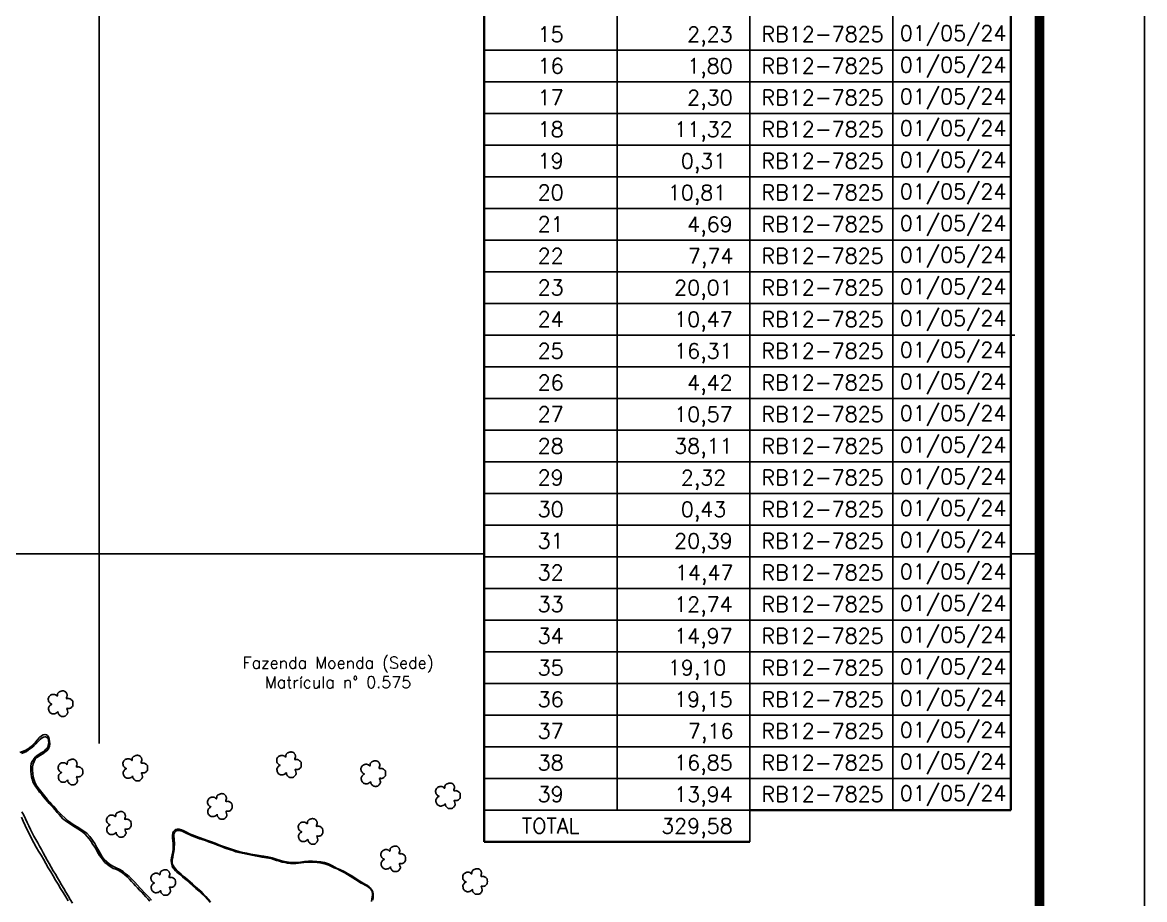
# Model space of a CAD drawing. Header units: metres. Extents: x 731436 to 734980, y 7842414 to 7847426.
# Drawn here: x 733177 to 734980, y 7843744 to 7845154 of the extents above; entities that cross this region are included whole.
import ezdxf
from ezdxf.enums import TextEntityAlignment as Align

# ---------------------------------------------------------------- set-up
doc = ezdxf.new("R2010")
doc.units = ezdxf.units.M
doc.header["$LTSCALE"] = 0.6
doc.linetypes.add('CONTINUO', pattern=[0])
doc.linetypes.add('LIN0', pattern=[0])
for name, color, linetype in [('0114001293', 1, 'Continuous'), ('0114001293020', 5, 'Continuous'), ('0114001293021', 5, 'Continuous'), ('0114001293022', 5, 'Continuous'), ('MALHA', 8, 'Continuous'), ('MARGEM', 5, 'Continuous'), ('MATO', 94, 'LIN0'), ('QUADRO_DE_AREAS_CANA_2024', 7, 'Continuous'), ('RESERVA', 3, 'Continuous'), ('TEXTO', 7, 'Continuous')]:
    doc.layers.add(name, color=color, linetype=linetype)
doc.styles.add('Simplex', font='simplex.shx')

# ---------------------------------------------------------------- blocks, each defined once
blk = doc.blocks.new('MATO')
at = {"layer": 'MATO', "linetype": 'CONTINUO'}
blk.add_lwpolyline([(733467.1, 7843526.2), (733466.3, 7843525.5), (733465.5, 7843524.7), (733464.5, 7843524), (733463.4, 7843523.7), (733462.3, 7843523.6), (733461.3, 7843523.6), (733460.4, 7843523.8), (733459.6, 7843524.1), (733458.9, 7843524.5), (733458.3, 7843525), (733457.8, 7843525.6), (733457.3, 7843526.1), (733457, 7843526.7), (733456.8, 7843527.3), (733456.6, 7843528), (733456.5, 7843528.9), (733456.4, 7843529.8), (733456.4, 7843530.7), (733456.7, 7843531.4), (733457, 7843532), (733457.3, 7843532.5), (733457.6, 7843532.9), (733457.9, 7843533.3), (733458.3, 7843533.7), (733459, 7843534.2), (733459.7, 7843534.6), (733460.1, 7843535), (733459.9, 7843535.1), (733459.5, 7843535.3), (733458.9, 7843535.4), (733458.6, 7843535.6), (733458.2, 7843535.9), (733457.8, 7843536.3), (733457.3, 7843537), (733456.8, 7843537.7), (733456.4, 7843538.5), (733456.2, 7843539.4), (733456.1, 7843540.2), (733456.1, 7843541.1), (733456.4, 7843542.1), (733456.7, 7843543), (733457.1, 7843543.8), (733457.4, 7843544.2), (733457.8, 7843544.5), (733458.2, 7843544.8), (733458.8, 7843545.2), (733459.4, 7843545.6), (733460.1, 7843545.9), (733460.8, 7843546.1), (733461.4, 7843546.2), (733462.1, 7843546.2), (733462.7, 7843546.2), (733463.2, 7843546.1), (733463.7, 7843546), (733464.1, 7843545.8), (733464.6, 7843545.7), (733465, 7843545.4), (733465.5, 7843544.8), (733465.9, 7843544.4), (733466.4, 7843544.2), (733466.6, 7843544.8), (733466.7, 7843545.6), (733466.8, 7843546.5), (733466.9, 7843546.9), (733467, 7843547.2), (733467.1, 7843547.5), (733467.4, 7843547.9), (733467.8, 7843548.4), (733468.2, 7843548.8), (733468.6, 7843549), (733469.2, 7843549.2), (733469.7, 7843549.4), (733470.2, 7843549.6), (733470.7, 7843549.8), (733471.2, 7843550), (733471.8, 7843550.1), (733472.3, 7843550.2), (733472.9, 7843550.2), (733473.5, 7843550.1), (733474, 7843550.1), (733474.5, 7843549.9), (733475, 7843549.8), (733475.4, 7843549.5), (733475.8, 7843549.3), (733476.2, 7843549), (733476.5, 7843548.6), (733476.8, 7843548.2), (733477.1, 7843547.7), (733477.4, 7843547.1), (733477.6, 7843546.5), (733477.8, 7843546), (733477.9, 7843545.4), (733478, 7843544.7), (733477.6, 7843543.5), (733477.3, 7843542.3), (733477.2, 7843541.4), (733477.8, 7843541.2), (733478.6, 7843541.3), (733479.5, 7843541.4), (733480.2, 7843541.3), (733480.8, 7843541.2), (733481.4, 7843540.9), (733482.1, 7843540.5), (733482.7, 7843540), (733483.3, 7843539.5), (733483.7, 7843539.3), (733484, 7843538.9), (733484.3, 7843538.4), (733484.5, 7843536.9), (733484.6, 7843535.3), (733484.5, 7843533.8), (733484.3, 7843532.9), (733483.9, 7843532.3), (733483.4, 7843531.7), (733483, 7843531.2), (733482.5, 7843530.8), (733481.9, 7843530.4), (733481.2, 7843530.1), (733480.4, 7843529.9), (733479.6, 7843529.8), (733478.7, 7843530), (733478, 7843530.1), (733477.5, 7843529.9), (733477.8, 7843528.7), (733478.2, 7843527.2), (733478.6, 7843525.7), (733478.6, 7843524.9), (733478.4, 7843524.3), (733478.1, 7843523.9), (733477.8, 7843523.2), (733477.3, 7843522.7), (733476.9, 7843522.1), (733476.5, 7843521.7), (733476, 7843521.3), (733475.5, 7843521), (733474.9, 7843520.8), (733474.3, 7843520.7), (733473.6, 7843520.6), (733472.9, 7843520.6), (733472.3, 7843520.6), (733471.7, 7843520.7), (733471.2, 7843520.7), (733470.7, 7843520.9), (733470.3, 7843521.1), (733469.7, 7843521.6), (733469.1, 7843522.1), (733468.6, 7843522.7), (733468.2, 7843523.2), (733467.8, 7843523.6), (733467.5, 7843524.2), (733467.4, 7843525), (733467.3, 7843525.7), (733467.2, 7843526.4)], dxfattribs=at)

msp = doc.modelspace()

# ---------------------------------------------------------------- linework, layer by layer
at = {"layer": '0114001293'}
for points in [[(733384.5, 7843743.2), (733379.8, 7843748.1), (733375.2, 7843753.1), (733366.2, 7843762.6), (733357.3, 7843772.1), (733352.9, 7843776.9), (733348.4, 7843781.3), (733343.7, 7843785.4), (733338.9, 7843789.2), (733333.4, 7843792.6), (733327.7, 7843795.4), (733322.2, 7843798), (733317, 7843801.2), (733312.3, 7843804.8), (733308.1, 7843808.8), (733304.8, 7843813), (733302.2, 7843817.6), (733299.5, 7843822.6), (733296.5, 7843828.2), (733293.1, 7843834.2), (733289.4, 7843840), (733285.3, 7843845.5), (733280.1, 7843850.8), (733273.9, 7843855.5), (733267.4, 7843859.8), (733260.8, 7843863.6), (733254.8, 7843867.6), (733249.5, 7843871.4), (733244.7, 7843875.5), (733240.2, 7843879.8), (733236, 7843884), (733232.3, 7843888.1), (733228.7, 7843892.1), (733224.8, 7843896.1), (733220.9, 7843900.8), (733216.6, 7843905.7), (733212.2, 7843910.9), (733207.9, 7843916.4), (733203.7, 7843922), (733200.2, 7843926.6), (733197.3, 7843931.2), (733195.5, 7843936.3), (733194.2, 7843941.4), (733193.3, 7843946.7), (733192.8, 7843952.2), (733193.1, 7843957.5), (733194.1, 7843962.2), (733195.6, 7843966.3), (733197.5, 7843969.9), (733199.7, 7843972.5), (733202.7, 7843974.5), (733206, 7843976.6), (733209.5, 7843978.7), (733212.9, 7843981), (733216.1, 7843983.5), (733218.6, 7843986.8), (733220.1, 7843990.6), (733220.6, 7843994.6), (733220.4, 7843998.4), (733219.7, 7844001.9), (733219, 7844004.6), (733218.2, 7844006.5), (733217, 7844007.9), (733215.6, 7844008.9), (733213.2, 7844009.6), (733210.4, 7844009.1), (733207.4, 7844007.5), (733204.3, 7844004.8), (733201.2, 7844001.1), (733198, 7843997.5), (733194.8, 7843994.3), (733191.3, 7843990.8), (733188.4, 7843988.2), (733184.8, 7843986), (733181, 7843984.1), (733177.1, 7843982.4), (733172.9, 7843980.9)], [(733739.7, 7843743.4), (733740.3, 7843747.6), (733740.5, 7843751.1), (733740.4, 7843753.6), (733740.1, 7843755), (733739.8, 7843756.3), (733739.3, 7843757.7), (733738.6, 7843759.2), (733737.4, 7843761.1), (733735.8, 7843763), (733733.8, 7843765), (733731.2, 7843766.9), (733727.3, 7843769.2), (733721.9, 7843772.2), (733716.2, 7843775.4), (733710.8, 7843779.1), (733705.1, 7843782.8), (733699.5, 7843786.2), (733693.9, 7843789.3), (733688.1, 7843792.1), (733681.7, 7843795), (733675.3, 7843798.3), (733668.9, 7843801.6), (733662.4, 7843803.7), (733656.2, 7843804.9), (733649.7, 7843805.6), (733642.8, 7843805.9), (733636.3, 7843805.8), (733630.1, 7843805.3), (733623.5, 7843804.6), (733616.8, 7843803.9), (733610.3, 7843803.9), (733604.6, 7843804.4), (733598.2, 7843805.5), (733591.3, 7843807.2), (733584.4, 7843809.3), (733578, 7843811.4), (733571.4, 7843812.9), (733564.5, 7843814.1), (733557.5, 7843815.1), (733550.6, 7843816.1), (733544, 7843817.3), (733537.7, 7843818.9), (733531.1, 7843820.2), (733524.4, 7843821.6), (733517.8, 7843823.8), (733511.3, 7843825.8), (733504.6, 7843828.2), (733498.3, 7843830.4), (733492.3, 7843832.5), (733486.6, 7843834.9), (733480.5, 7843837.1), (733474.4, 7843839.4), (733462.6, 7843843.5), (733456.8, 7843845.6), (733451, 7843847.9), (733445.5, 7843850.2), (733440.7, 7843852.6), (733436.4, 7843854.6), (733432.3, 7843856.3), (733428.9, 7843857.3), (733425.9, 7843857.5), (733423.4, 7843856.9), (733421.5, 7843855.6), (733419.7, 7843853.5), (733418.4, 7843850.8), (733417.8, 7843847.1), (733418.1, 7843842.9), (733418.7, 7843838.6), (733419.2, 7843834.2), (733419.3, 7843829.7), (733419, 7843825.3), (733418.3, 7843820.8), (733417.3, 7843816.4), (733416.4, 7843811.8), (733416, 7843807.1), (733416.3, 7843802.7), (733417.2, 7843798.7), (733418.6, 7843795.4), (733420.5, 7843793), (733422.6, 7843790.7), (733425.2, 7843788.2), (733429.1, 7843784.9), (733434.3, 7843780.7), (733439.7, 7843776.1), (733445.1, 7843771.3), (733450.5, 7843766.5), (733455.7, 7843761.9), (733460.6, 7843757.7), (733465.2, 7843753.4), (733469.7, 7843749.1), (733474.1, 7843744.4), (733478.4, 7843739.4)]]:
    msp.add_lwpolyline(points, dxfattribs=at)
at = {"layer": '0114001293020', "elevation": 663.2}
msp.add_lwpolyline([(733175.1, 7843876.8), (733178.2, 7843870.2), (733181.3, 7843863.3), (733184.5, 7843856.3), (733188, 7843849.3), (733191.6, 7843842.5), (733195.3, 7843835.6), (733199.1, 7843828.8), (733202.9, 7843822.1), (733206.7, 7843815.5), (733210.5, 7843809), (733214.4, 7843802.4), (733218.2, 7843795.6), (733222.2, 7843788.9), (733226.2, 7843782.3), (733230.2, 7843775.6), (733234.2, 7843768.9), (733238.2, 7843762.3), (733242.2, 7843755.6), (733246.3, 7843748.9), (733250.4, 7843742.2)], dxfattribs=at)
at = {"layer": '0114001293021', "elevation": 660.5}
for points in [[(733175.4, 7843979), (733179.5, 7843980.6), (733183.1, 7843982.4), (733186.5, 7843984.7), (733190, 7843987.2), (733193.4, 7843990), (733196.8, 7843993.3), (733200, 7843996.4), (733203.1, 7843999.4), (733206, 7844001.9), (733208.5, 7844004), (733210.7, 7844005.4), (733212.8, 7844005.8), (733214.6, 7844005.6), (733216.2, 7844004.9), (733217.6, 7844003.5), (733218.5, 7844001.6), (733218.9, 7843999.3), (733219, 7843996.8), (733218.9, 7843994.4), (733218.4, 7843991.8), (733217.4, 7843989.5), (733216.1, 7843987.5), (733214.5, 7843985.7), (733212.4, 7843983.8), (733209.9, 7843981.9), (733206.8, 7843980.1), (733203.6, 7843978.1), (733200.5, 7843975.9), (733197.7, 7843973.5), (733195.5, 7843970.9), (733193.8, 7843968.4), (733192.1, 7843965.6), (733191, 7843962.4), (733190.4, 7843958.8), (733190.1, 7843954.8), (733190.3, 7843950.6), (733191, 7843946.1), (733191.5, 7843941.8), (733192.4, 7843937.6), (733193.7, 7843933.6), (733195.7, 7843929.6), (733198.2, 7843925.5), (733201.3, 7843921.2), (733204.5, 7843917.1), (733207.8, 7843913.2), (733210.8, 7843909.4), (733213.8, 7843905.7), (733216.9, 7843902.1), (733220, 7843898.8), (733223.1, 7843895.5), (733226.2, 7843892.1), (733229.2, 7843888.3), (733232.7, 7843884.5), (733235.8, 7843880.9), (733238.7, 7843877.6), (733241.9, 7843874.3), (733245.6, 7843871.5), (733249.5, 7843868.7), (733253.4, 7843866.1), (733257.5, 7843863.5), (733261.6, 7843860.9), (733265.8, 7843858.1), (733270.1, 7843855.3), (733274.1, 7843852.5), (733277.8, 7843849.3), (733281.1, 7843845.6), (733284.2, 7843841.7), (733287.2, 7843837.4), (733290.2, 7843833), (733293, 7843828.5), (733295.6, 7843824), (733298.2, 7843819.4), (733300.9, 7843815.1), (733303.7, 7843811.3), (733306.3, 7843807.4), (733309.4, 7843804), (733312.8, 7843801.1), (733316.3, 7843798.5), (733319.5, 7843796.2), (733322.9, 7843794.3), (733326.7, 7843793), (733330.5, 7843791.5), (733334.1, 7843789.5), (733337.8, 7843787.2), (733341.6, 7843784.2), (733345.4, 7843780.9), (733348.9, 7843777.3), (733352.2, 7843773.6), (733355.2, 7843770.2), (733358.5, 7843766.5), (733361.8, 7843763), (733365.1, 7843759.4), (733368.5, 7843756), (733371.9, 7843752.4), (733375.2, 7843748.9), (733378.4, 7843745.3), (733381.7, 7843741.6)], [(733257.3, 7843738.8), (733253.7, 7843744.7), (733250.2, 7843750.6), (733246.7, 7843756.4), (733243.3, 7843762.2), (733239.8, 7843767.9), (733236.4, 7843773.7), (733233, 7843779.3), (733229.7, 7843785), (733226.4, 7843790.7), (733223.1, 7843796.3), (733219.8, 7843802.1), (733216.5, 7843807.8), (733213.3, 7843813.5), (733210.2, 7843819.2), (733207.2, 7843824.7), (733204.2, 7843830.2), (733201.3, 7843835.6), (733198.3, 7843841), (733195.4, 7843846.3), (733192.5, 7843851.6), (733189.8, 7843857.1), (733187, 7843862.7), (733184.3, 7843868.3), (733181.5, 7843873.9), (733178.9, 7843879.7), (733176.1, 7843885.2)]]:
    msp.add_lwpolyline(points, dxfattribs=at)
at = {"layer": '0114001293022', "elevation": 645.4}
msp.add_lwpolyline([(733479.2, 7843740.8), (733475.5, 7843745.1), (733471.6, 7843749.4), (733467.5, 7843753.5), (733463.3, 7843757.6), (733458.8, 7843761.5), (733454.5, 7843765.6), (733450.2, 7843769.5), (733446.2, 7843773), (733442.5, 7843776.2), (733438.9, 7843779.3), (733435.4, 7843782.2), (733432, 7843785), (733428.7, 7843787.8), (733425.7, 7843790.6), (733423, 7843793.5), (733420.6, 7843796.4), (733418.8, 7843799.2), (733417.6, 7843802.2), (733417.3, 7843805.5), (733417.6, 7843808.9), (733418.4, 7843812.7), (733419.3, 7843816.8), (733420.1, 7843821.1), (733420.6, 7843825.3), (733420.9, 7843829.3), (733421.1, 7843832.5), (733421, 7843835.8), (733420.8, 7843839.2), (733420.5, 7843842.5), (733420.4, 7843845.6), (733420.4, 7843848.2), (733420.7, 7843850.3), (733421.3, 7843852), (733422.4, 7843853.6), (733423.6, 7843854.5), (733425.1, 7843855.2), (733426.7, 7843855.4), (733428.6, 7843855.4), (733430.8, 7843855), (733433.5, 7843854), (733436.9, 7843852.6), (733440.8, 7843850.7), (733445, 7843848.8), (733449.3, 7843847), (733453.5, 7843845.1), (733457.4, 7843843.6), (733461.3, 7843842.2), (733465.9, 7843840.7), (733470.9, 7843839.1), (733475.8, 7843837.2), (733480.5, 7843835.5), (733485.3, 7843833.8), (733490.1, 7843832), (733495, 7843830), (733499.8, 7843828.2), (733504.5, 7843826.5), (733509.5, 7843824.8), (733514.7, 7843823.1), (733519.9, 7843821.3), (733525.1, 7843819.9), (733530.3, 7843818.8), (733535.5, 7843817.8), (733540.6, 7843816.7), (733545.9, 7843815.5), (733551.3, 7843814.5), (733556.5, 7843813.6), (733561.3, 7843812.7), (733565.6, 7843812), (733569.3, 7843811.5), (733572.7, 7843811.1), (733576.6, 7843810.2), (733580.9, 7843808.6), (733585.4, 7843807.1), (733590, 7843805.8), (733594.4, 7843804.6), (733598.8, 7843803.7), (733603, 7843802.9), (733607.4, 7843802.5), (733612, 7843802.3), (733616.3, 7843802.4), (733620.6, 7843802.8), (733624.8, 7843803.3), (733628.9, 7843803.9), (733632.8, 7843804.4), (733637.1, 7843804.5), (733641.4, 7843804.5), (733645.8, 7843804.3), (733650.4, 7843804), (733654.8, 7843803.4), (733659.6, 7843802.5), (733664.4, 7843801.2), (733669, 7843799.5), (733673.6, 7843797.6), (733678, 7843795.6), (733682.4, 7843793.5), (733686.5, 7843791.4), (733690.8, 7843789.3), (733695.2, 7843787.2), (733699.3, 7843784.8), (733703.4, 7843782.2), (733707.8, 7843779.4), (733712.1, 7843776.6), (733716.3, 7843773.8), (733720.3, 7843771.4), (733723.9, 7843769.5), (733727.6, 7843767.6), (733730.7, 7843765.7), (733733.3, 7843763.9), (733735.4, 7843761.9), (733737.1, 7843760.2), (733738.3, 7843758.3), (733739.1, 7843756.2), (733739.5, 7843754.1), (733739.5, 7843751.5), (733739.1, 7843748.6), (733738.6, 7843745.1), (733738, 7843741.2)], dxfattribs=at)
at = {"layer": 'MALHA'}
for points in [[(733300, 7843995.2), (733300, 7845497.2)], [(733040.4, 7844300), (733919.1, 7844300)], [(734765.4, 7844300), (734811.5, 7844300)]]:
    msp.add_lwpolyline(points, dxfattribs=at)
at = {"layer": 'MARGEM', "color": 174, "linetype": 'LIN0', "flags": 128}
msp.add_lwpolyline([(734980.2, 7842414), (734980.2, 7847425.9), (731436.5, 7847425.9), (731436.5, 7842414)], close=True, dxfattribs=at)
at = {"layer": 'MARGEM', "color": 174, "linetype": 'LIN0', "const_width": 15.3, "flags": 128}
msp.add_lwpolyline([(734811.5, 7842978.3), (734811.5, 7847257.1), (731605.2, 7847257.1), (731605.2, 7842978.3)], close=True, dxfattribs=at)
at = {"layer": 'QUADRO_DE_AREAS_CANA_2024', "color": 174, "linetype": 'ByBlock', "lineweight": 40}
for p, q in [((733919.1, 7844651.5), (733919.1, 7845974.6)), ((734765.4, 7845974.6), (734765.4, 7843888.1)), ((733919.1, 7844651.5), (733919.1, 7843837.2)), ((734765.4, 7843888.1), (734346, 7843888.1)), ((734346, 7843837.2), (733919.1, 7843837.2))]:
    msp.add_line(p, q, dxfattribs=at)
at = {"layer": 'QUADRO_DE_AREAS_CANA_2024', "linetype": 'Continuous'}
for p, q in [((734132.6, 7845923.7), (734132.6, 7843888.1)), ((734346, 7845923.7), (734346, 7843837.2)), ((734575.6, 7845923.7), (734575.6, 7843888.1)), ((734765.4, 7845109.5), (733919.1, 7845109.5)), ((734765.4, 7845058.6), (733919.1, 7845058.6)), ((734765.4, 7845007.7), (733919.1, 7845007.7)), ((734765.4, 7844956.8), (733919.1, 7844956.8)), ((734765.4, 7844905.9), (733919.1, 7844905.9)), ((734765.4, 7844855), (733919.1, 7844855)), ((734765.4, 7844804.1), (733919.1, 7844804.1)), ((734765.4, 7844753.2), (733919.1, 7844753.2)), ((734765.4, 7844702.3), (733919.1, 7844702.3)), ((734346, 7844651.5), (733919.1, 7844651.5)), ((734346, 7844651.5), (734346, 7844600.6)), ((734771.7, 7844651.5), (734346, 7844651.5)), ((734765.4, 7844600.6), (733919.1, 7844600.6)), ((734765.4, 7844549.7), (733919.1, 7844549.7)), ((734765.4, 7844498.8), (733919.1, 7844498.8)), ((734765.4, 7844447.9), (733919.1, 7844447.9)), ((734765.4, 7844397), (733919.1, 7844397)), ((734765.4, 7844346.1), (733919.1, 7844346.1)), ((734765.4, 7844295.2), (733919.1, 7844295.2)), ((734765.4, 7844244.3), (733919.1, 7844244.3)), ((734765.4, 7844193.4), (733919.1, 7844193.4)), ((734346, 7844142.6), (733919.1, 7844142.6)), ((734765.4, 7844142.6), (734346, 7844142.6)), ((734765.4, 7844091.7), (733919.1, 7844091.7)), ((734765.4, 7844040.8), (733919.1, 7844040.8)), ((734765.4, 7843989.9), (733919.1, 7843989.9)), ((734765.4, 7843939), (733919.1, 7843939)), ((734346, 7843888.1), (733919.1, 7843888.1))]:
    msp.add_line(p, q, dxfattribs=at)

# ---------------------------------------------------------------- block references
at = {"layer": 'RESERVA', "color": 6, "xscale": 1.389233531220277, "yscale": 1.389233531220277, "zscale": 1.389233531220277}
for p in [(-285723.4, -3052443.3), (-285707.6, -3052553.1), (-285603.4, -3052546.8), (-285356.4, -3052541.4), (-285220.9, -3052555.6), (-285100.9, -3052591.3), (-285467.5, -3052608.4), (-285629.8, -3052637.2), (-285321.7, -3052648.5), (-285188.9, -3052692.6), (-285558.5, -3052730.6), (-285057.4, -3052729)]:
    msp.add_blockref('MATO', p, dxfattribs=at)

# ---------------------------------------------------------------- texts
at = {"layer": 'QUADRO_DE_AREAS_CANA_2024', "linetype": 'Continuous', "style": 'Simplex'}
for s, p in [('15', (734025.8, 7845134.9)), ('RB12-7825', (734462.8, 7845134.9)), ('01/05/24', (734672.5, 7845136.6)), ('01/05/24', (734672.5, 7845085.7)), ('16', (734025.8, 7845084)), ('RB12-7825', (734462.8, 7845084)), ('01/05/24', (734672.5, 7845034.8)), ('17', (734025.8, 7845033.1)), ('RB12-7825', (734462.8, 7845033.1)), ('18', (734025.8, 7844982.2)), ('RB12-7825', (734462.8, 7844982.2)), ('01/05/24', (734672.5, 7844983.9)), ('19', (734025.8, 7844931.3)), ('RB12-7825', (734462.8, 7844931.3)), ('01/05/24', (734672.5, 7844933)), ('20', (734025.8, 7844880.5)), ('RB12-7825', (734462.8, 7844880.5)), ('01/05/24', (734672.5, 7844882.1)), ('01/05/24', (734672.5, 7844831.2)), ('21', (734025.8, 7844829.6)), ('RB12-7825', (734462.8, 7844829.6)), ('01/05/24', (734672.5, 7844780.3)), ('22', (734025.8, 7844778.7)), ('RB12-7825', (734462.8, 7844778.7)), ('23', (734025.8, 7844727.8)), ('RB12-7825', (734462.8, 7844727.8)), ('01/05/24', (734672.5, 7844729.4)), ('24', (734025.8, 7844676.9)), ('RB12-7825', (734462.8, 7844676.9)), ('01/05/24', (734672.5, 7844678.5)), ('25', (734025.8, 7844626)), ('RB12-7825', (734462.8, 7844626)), ('01/05/24', (734672.5, 7844627.7)), ('26', (734025.8, 7844575.1)), ('RB12-7825', (734462.8, 7844575.1)), ('01/05/24', (734672.5, 7844576.8)), ('01/05/24', (734672.5, 7844525.9)), ('27', (734025.8, 7844524.2)), ('RB12-7825', (734462.8, 7844524.2)), ('01/05/24', (734672.5, 7844475)), ('28', (734025.8, 7844473.3)), ('RB12-7825', (734462.8, 7844473.3)), ('29', (734025.8, 7844422.5)), ('RB12-7825', (734462.8, 7844422.5)), ('01/05/24', (734672.5, 7844424.1)), ('30', (734025.8, 7844371.6)), ('RB12-7825', (734462.8, 7844371.6)), ('01/05/24', (734672.5, 7844373.2)), ('31', (734025.8, 7844320.7)), ('RB12-7825', (734462.8, 7844320.7)), ('01/05/24', (734672.5, 7844322.3)), ('32', (734025.8, 7844269.8)), ('RB12-7825', (734462.8, 7844269.8)), ('01/05/24', (734672.5, 7844271.4)), ('01/05/24', (734672.5, 7844220.5)), ('33', (734025.8, 7844218.9)), ('RB12-7825', (734462.8, 7844218.9)), ('01/05/24', (734672.5, 7844169.7)), ('34', (734025.8, 7844168)), ('RB12-7825', (734462.8, 7844168)), ('35', (734025.8, 7844117.1)), ('RB12-7825', (734462.8, 7844117.1)), ('01/05/24', (734672.5, 7844118.8)), ('36', (734025.8, 7844066.2)), ('RB12-7825', (734462.8, 7844066.2)), ('01/05/24', (734672.5, 7844067.9)), ('37', (734025.8, 7844015.3)), ('RB12-7825', (734462.8, 7844015.3)), ('01/05/24', (734672.5, 7844017)), ('01/05/24', (734672.5, 7843966.1)), ('38', (734025.8, 7843964.4)), ('RB12-7825', (734462.8, 7843964.4)), ('01/05/24', (734672.5, 7843915.2)), ('39', (734025.8, 7843913.6)), ('RB12-7825', (734462.8, 7843913.6)), ('TOTAL', (734025.8, 7843862.7))]:
    msp.add_text(s, height=24.38, dxfattribs=at).set_placement(p, align=Align.MIDDLE_CENTER)
for s, p in [('2,23', (734318.3, 7845122.6)), ('1,80', (734318.3, 7845071.7)), ('2,30', (734318.3, 7845020.8)), ('11,32', (734318.3, 7844969.9)), ('0,31', (734308, 7844919)), ('10,81', (734308, 7844868.1)), ('4,69', (734318.3, 7844817.2)), ('7,74', (734319.5, 7844766.4)), ('20,01', (734318.3, 7844715.5)), ('10,47', (734318.3, 7844664.6)), ('16,31', (734318.3, 7844613.7)), ('4,42', (734318.3, 7844562.8)), ('10,57', (734318.3, 7844511.9)), ('38,11', (734318.3, 7844461)), ('2,32', (734308, 7844410.1)), ('0,43', (734308, 7844359.2)), ('20,39', (734318.3, 7844308.4)), ('14,47', (734319.5, 7844257.5)), ('12,74', (734318.3, 7844206.6)), ('14,97', (734318.3, 7844155.7)), ('19,10', (734308, 7844104.8)), ('19,15', (734318.3, 7844053.9)), ('7,16', (734319.5, 7844003)), ('16,85', (734318.3, 7843952.1)), ('13,94', (734318.3, 7843901.2)), ('329,58', (734318.3, 7843850.4))]:
    msp.add_text(s, height=24.38, dxfattribs=at).set_placement(p, align=Align.RIGHT)
at = {"layer": 'TEXTO', "insert": (733674.7, 7844134.3), "char_height": 18.75, "width": 621.485, "attachment_point": 2, "style": 'Simplex'}
msp.add_mtext('\\pi-56.25,l75,t75;Fazenda Moenda (Sede)\\PMatrícula n° 0.575', dxfattribs=at)

doc.saveas('drawing.dxf')
